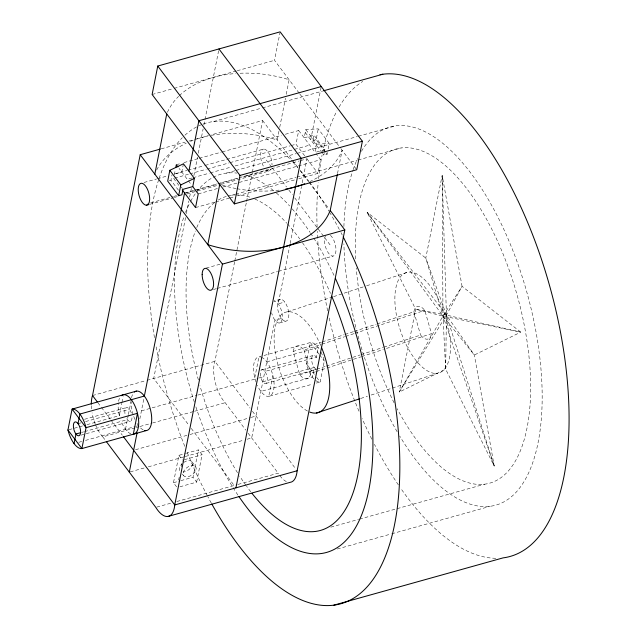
<?xml version="1.0" encoding="UTF-8"?>
<svg xmlns="http://www.w3.org/2000/svg" width="637" height="637" viewBox="0 0 637 637"><rect width="100%" height="100%" fill="white"/><g stroke="black" fill="none" stroke-linecap="round" stroke-linejoin="round"><path stroke-width="0.48" stroke-dasharray="3.19 2.39" d="M86.99 424.68L119.374 415.635L121.818 403.285M122.001 402.337L123.132 396.636M178.448 190.2L170.947 180.215L172.03 174.745M174.331 174.753L175.414 169.283M125.489 429.25L128.324 414.95M128.419 414.472L131.15 400.649M183.424 163.805L181.8 172.014L174.697 173.997M139.829 418.939L144.177 397.01M185.566 217.567L153.716 378.442L188.87 425.221M186.338 213.666L188.847 200.989M189.619 197.088L191.363 188.313M193.871 175.637L197.534 157.116M198.306 153.214L203.131 128.873M203.896 124.987L218.77 49.893M176.616 486.875L173.479 482.703L178.901 455.336L185.407 453.52M178.631 480.019L179.188 477.185M181.242 466.802L182.365 461.14M234.599 261.895L214.908 361.346A26.674 11.848 74.4 0 0 225.187 402.695L245.794 430.11M234.79 260.923L246.376 202.423M246.567 201.443L252.164 173.168M252.356 172.197L262.587 120.52L210.958 134.94M299.143 93.082L274.515 60.308L279.962 32.798M179.929 486.787L196.666 482.113L193.011 477.248L198.425 449.881L186.338 453.257M196.666 482.113L202.08 454.746L198.425 449.881M278.942 131.23L277.206 139.973A98.409 66.232 11.2 0 0 211.325 135.339M279.707 127.344L285.48 98.209M286.244 94.332L289.134 79.76A98.409 66.232 11.2 0 0 239.48 73.279M304.645 155.731L295.99 144.217L298.705 130.529L285.312 134.272M254.776 377.813L258.917 356.911L260.82 356.378M328.151 148.843L329.225 143.444L318.261 128.857L305.808 129.614L304.183 137.823L313.945 135.1L324.91 149.687L324.368 152.418M289.994 244.457L278.234 303.849L284.747 302.026M290.193 243.485L301.46 186.545M302.209 182.771L306.954 158.804L300.266 160.675M310.721 139.79L321.263 86.552M322.099 152.856L312.863 140.57L313.945 135.1M325.356 151.948L316.119 139.662L318.261 128.857M324.91 149.687L315.148 152.41L316.772 144.201L305.808 129.614M272.867 375.48L268.734 396.373L312.544 384.135M298.801 178.734L317.919 173.391L320.626 159.704L316.247 153.875M327.442 152.45L327.084 154.25L323.827 155.157L324.193 153.334M337.506 173.575L342.125 150.268A98.409 66.232 11.2 0 1 309.893 181.585M316.35 383.076L320.156 382.009A20.368 9.045 74.4 0 1 306.206 363.44L310.346 342.547L261.775 356.115M321.008 352.126A20.368 9.045 74.4 0 1 324.297 361.107L320.156 382.009L316.669 377.367M221.23 184.364L269.037 171.003L271.187 169.211L241.542 177.492M287.398 311.827L332.681 296.938M333.629 296.627L365.702 286.085M366.649 285.774L408.158 272.126M315.442 371.801L310.721 373.346A17.175 7.676 71.8 0 1 299.804 374.771L293.124 351.489L321.43 342.188M322.37 341.878L344.068 334.743M345.015 334.433L353.503 331.638M354.451 331.328L376.149 324.201M377.096 323.891L413.891 311.796A17.175 7.676 71.8 0 1 424.799 310.37L431.488 333.653L384.31 349.156M293.124 351.489A17.175 7.676 71.8 0 1 304.04 350.071L321.024 344.49M321.964 344.179L344.609 336.734M345.549 336.424L354.045 333.637M354.984 333.326L424.799 310.37M299.804 374.771L315.848 369.5M316.788 369.189L325.284 366.394M326.224 366.084L360.192 354.92M361.131 354.61L382.829 347.476M383.777 347.165L420.571 335.07A17.175 7.676 71.8 0 0 431.488 333.653M316.382 371.49L360.725 356.911M361.673 356.601L383.37 349.466M360.789 398.436L367.398 396.27M371.172 395.028L437.213 373.322A52.791 23.585 71.8 0 0 435.971 294.756A52.791 23.585 71.8 0 0 394.876 300.099A52.791 23.585 71.8 0 0 437.213 373.322M152.124 94.499L173.16 88.623M174.116 88.36L236.263 70.994M237.227 70.731L274.515 60.308M213.578 121.524L261.393 108.163M262.348 107.9L322.593 91.067M161.241 148.835L185.144 142.155M188.966 141.088L193.752 139.75M194.707 139.487L210.003 135.211M176.314 164.72L180.144 163.653M183.966 162.586L198.306 158.581M199.262 158.31L221.254 152.163M222.209 151.901L281.49 135.339M144.066 182.469L156.495 178.997M157.45 178.726L167.013 176.059M174.657 173.917L187.087 170.445M188.05 170.183L204.302 165.644M205.257 165.373L263.583 149.082A11.315 5.024 74.4 0 1 272.023 164.959M174.562 178.137L188.902 174.132M189.858 173.861L206.117 169.323M207.073 169.052L229.065 162.913M230.021 162.642L290.257 145.817M291.213 145.547L295.99 144.217M169.323 180.669L170.947 180.215M312.863 140.57L316.119 139.662M192.063 177.97L187.278 179.308L179.061 168.367M193.019 177.707L209.27 173.168M210.226 172.898L231.263 167.021M235.085 165.954L293.41 149.663M294.366 149.392L309.67 145.117M226.414 173.121L235.021 170.716M235.977 170.453L296.221 153.621M297.176 153.358L357.421 136.525M358.376 136.254L395.673 125.839M184.571 192.995L194.134 190.32M195.089 190.057L217.082 183.91M218.037 183.639L238.111 178.034M239.074 177.763L299.31 160.938M150.706 202.869L172.699 196.722M173.654 196.459L176.529 195.655M186.084 192.987L219.55 183.639M220.506 183.368L237.72 178.559M149.52 204.389L173.423 197.717M174.379 197.446L177.245 196.65M186.808 193.974L196.371 191.307M197.327 191.036L220.275 184.626M198.242 193.895L217.368 188.552M223.101 186.952L320.626 159.704M231.908 195.24L234.782 194.436M235.738 194.166L295.982 177.341M296.938 177.07L357.182 160.245M358.137 159.975L401.167 147.951M195.535 207.582L214.653 202.24M215.617 201.969L229.002 198.234M229.957 197.964L233.779 196.897M237.601 195.83L294.971 179.801M206.109 268.097L220.45 264.092M213.475 289.485L216.341 288.688M217.297 288.418L277.533 271.593M278.488 271.322L332.992 256.098M280.391 299.279L273.886 301.094A11.315 5.024 74.4 0 1 281.634 311.413A11.315 5.024 74.4 0 1 279.34 323.023L285.846 321.199A11.315 5.024 74.4 0 0 286.109 304.199A11.315 5.024 74.4 0 0 277.406 305.322A11.315 5.024 74.4 0 0 285.846 321.199M281.498 318.452L274.985 320.268L251.687 437.945L245.022 439.809M92.516 395.537L146.064 380.584M147.02 380.313L214.908 361.346L250.062 408.126M266.752 361.864L318.174 347.499L316.27 357.118L264.849 371.482M84.538 419.289L126.437 407.584M261.552 369.89L312.982 355.518M78.009 423.677L80.867 422.88M85.629 421.551L129.438 409.312M68.892 429.736L78.415 427.077M79.37 426.814L83.176 425.747M141.438 410.833L196.897 395.338M197.852 395.075L258.089 378.243M259.044 377.98L263.822 376.642M81.679 432.404L83.582 431.87M84.538 431.607L127.392 419.632M262.802 381.802L314.232 367.438L312.321 377.056L260.899 391.421M80.875 435.19L130.394 421.36M266.091 383.402L316.573 369.301M78.821 442.285L81.679 441.489M85.493 440.422L134.789 426.647M135.721 426.392L138.508 425.612M95.439 424.608A26.674 11.848 74.4 0 0 102.804 436.878L135.315 427.801M136.27 427.531L139.137 426.734M140.092 426.464L151.566 423.263M152.522 422.992L193.64 411.51M194.596 411.239L225.187 402.695M135.546 449.706L189.093 434.752M190.049 434.482L250.285 417.657M251.241 417.386L256.018 416.049M130.251 471.866L144.535 467.877M148.349 466.817L184.276 456.777M185.168 456.53L244.067 440.071M184.411 459.683L202.08 454.746M173.479 482.703L179.992 480.887M180.924 480.624L193.011 477.248M156.75 507.124L171.09 503.119M176.831 501.51L237.068 484.685M238.023 484.415L278.178 473.195A26.674 11.848 74.4 0 0 279.141 474.676M330.834 527.157L358.567 519.41M359.523 519.147L484.789 484.152M337.292 549.006L390.839 534.045M391.795 533.782L490.291 506.264M316.772 144.201L329.225 143.444M299.732 93.862L340.357 147.919M340.946 148.7L356.744 169.721M325.929 152.713L327.084 154.25M322.672 153.621L323.827 155.157M305.242 132.496L316.207 147.083M298.705 130.529L315.148 152.41M306.954 158.804L317.919 173.391M262.587 120.52L291.929 159.553M292.518 160.341L297.813 167.388M300.17 170.525L308.419 181.489M309.001 182.27L329.026 208.912M266.306 160.046L271.792 167.34M272.381 168.12L286.507 186.92M288.864 190.057L292.399 194.755M294.756 197.892L323.604 236.279M324.782 237.84L330.261 245.134M319.065 354.148L310.346 342.547A20.368 9.045 74.4 0 1 320.164 350.557M319.647 354.92L324.297 361.107M188.377 180.765L191.665 185.144M181.266 187.023L182.421 188.56M173.606 178.408L179.379 186.084M306.206 363.44L314.344 374.277M252.443 411.295L295.942 469.166M248.151 433.248L278.178 473.195M191.251 428.39L234.75 486.262M192.135 461.984L195.79 466.841A7.54 4.459 -36.9 0 1 188.528 476.627A7.54 4.459 -36.9 0 1 184.515 469.995A7.54 4.459 -36.9 0 1 195.79 466.841M178.901 455.336L182.556 460.201M182.389 474.079L183.432 475.465M97.883 402.672L100.861 406.637M101.458 407.433L110.392 419.321M110.989 420.117L122.312 435.175M102.804 436.878L105.161 440.016M126.779 418.756L127.671 420.022A7.166 3.185 74.4 0 0 132.034 417.076M413.891 311.796L420.571 335.07M304.04 350.071L310.721 373.346M156.678 170.055A98.409 66.232 11.2 0 1 186.219 143.237M190.471 141.358A98.409 66.232 11.2 0 1 193.107 140.315M196.729 139.041A98.409 66.232 11.2 0 1 207.646 136.071M279.054 190.105A98.409 66.232 11.2 0 1 237.075 188.743M236.144 188.568A98.409 66.232 11.2 0 1 222.424 185.271M167.435 112.295A98.409 66.232 11.2 0 1 178.639 96.354M179.339 95.669A98.409 66.232 11.2 0 1 235.586 73.526M279.34 323.023A11.315 5.024 74.4 0 1 271.585 312.703M330.412 235.316A11.315 5.024 74.4 0 1 335.866 251.687A11.315 5.024 74.4 0 1 328.166 252.682A11.315 5.024 74.4 0 1 325.388 235.969M269.037 171.003A11.315 5.024 74.4 0 1 266.155 169.864M263.32 166.082A11.315 5.024 74.4 0 1 263.583 149.082M95.144 423.86A26.674 11.848 74.4 0 1 92.078 412.824M91.529 408.89A26.674 11.848 74.4 0 1 91.298 405.1M286.324 481.556A26.674 11.848 74.4 0 1 280.137 476.038M183.639 462.462A7.54 4.459 -36.9 0 1 192.549 463.776A7.54 4.459 -36.9 0 1 183.225 472.049M179.777 470.608A7.54 4.459 -36.9 0 1 182.118 463.712M361.434 151.343A196.331 87.189 74.4 0 1 495.204 211.898A196.331 87.189 74.4 0 1 529.904 470.034A196.331 87.189 74.4 0 1 399.71 436.066M397.122 431.695A196.331 87.189 74.4 0 1 356.019 328.238M355.78 327.291A196.331 87.189 74.4 0 1 343.892 243.875M343.9 226.493A196.331 87.189 74.4 0 1 352.826 170.589M353.137 169.673A196.331 87.189 74.4 0 1 357.652 158.517M211.253 503.007A249.6 110.846 74.4 0 1 207.789 496.621M207.351 495.785A249.6 110.846 74.4 0 1 186.625 451.028M184.754 446.33A249.6 110.846 74.4 0 1 155.874 345.453M154.48 337.634A249.6 110.846 74.4 0 1 158.828 179.244M159.139 178.304A249.6 110.846 74.4 0 1 182.286 137.743M184.921 135.211A249.6 110.846 74.4 0 1 197.844 126.293M198.728 125.863A249.6 110.846 74.4 0 1 202.335 124.334M203.251 124A249.6 110.846 74.4 0 1 292.487 161.702M293.155 162.427A249.6 110.846 74.4 0 1 297.829 167.658M300.473 170.764A249.6 110.846 74.4 0 1 308.937 181.394M309.582 182.238A249.6 110.846 74.4 0 1 329.01 211.229M329.536 212.097A249.6 110.846 74.4 0 1 339.656 230.053M340.978 232.561A249.6 110.846 74.4 0 1 342.292 235.093M495.777 558.283A249.6 110.846 74.4 0 1 400.554 488.061M398.372 484.892A249.6 110.846 74.4 0 1 374.413 444.292M371.801 439.148A249.6 110.846 74.4 0 1 362.15 418.597M358.965 411.207A249.6 110.846 74.4 0 1 355.127 401.867M354.753 400.928A249.6 110.846 74.4 0 1 328.923 316.764M327.657 310.896A249.6 110.846 74.4 0 1 317.696 239.193M317.632 238.198A249.6 110.846 74.4 0 1 317.266 231.311M317.115 227.409A249.6 110.846 74.4 0 1 318.182 182.684M318.564 178.694A249.6 110.846 74.4 0 1 322.059 155.165M322.497 153.047A249.6 110.846 74.4 0 1 336.957 110.862M339.043 107.12A249.6 110.846 74.4 0 1 362.764 81.425M307.464 411.024A52.791 23.585 71.8 0 1 275.184 327.203A52.791 23.585 71.8 0 1 321.08 346.345M250.731 491.748A173.511 77.053 74.4 0 1 246.623 486.278M246.081 485.521A173.511 77.053 74.4 0 1 239.623 476.038M237.513 472.71A173.511 77.053 74.4 0 1 199.946 385.624M198.378 379.915A173.511 77.053 74.4 0 1 195.392 231.016M196.769 227.568A173.511 77.053 74.4 0 1 214.98 202.271M218.292 200.026A173.511 77.053 74.4 0 1 227.21 196.18M228.142 195.933A173.511 77.053 74.4 0 1 234.671 194.994M235.602 194.954A173.511 77.053 74.4 0 1 251.273 197.637M254.864 199.047A173.511 77.053 74.4 0 1 286.793 223.197M287.462 223.929A173.511 77.053 74.4 0 1 299.74 238.907M302.448 242.665A173.511 77.053 74.4 0 1 330.531 293.474M355.677 258.909A173.511 77.053 74.4 0 1 453.655 173.399A173.511 77.053 74.4 0 1 525.748 433.781A173.511 77.053 74.4 0 1 397.146 408.707M394.096 402.807A173.511 77.053 74.4 0 1 356.266 267.93M237.896 495.053A196.331 87.189 74.4 0 1 195.87 406.852M194.341 402.146A196.331 87.189 74.4 0 1 184.197 216.039M185.518 212.479A196.331 87.189 74.4 0 1 190.129 202.311M190.622 201.372A196.331 87.189 74.4 0 1 236.741 173.089M246.599 175.263A196.331 87.189 74.4 0 1 273.854 190.893M276.347 192.987A196.331 87.189 74.4 0 1 289.604 205.95M292.24 208.904A196.331 87.189 74.4 0 1 310.092 232.425M310.625 233.238A196.331 87.189 74.4 0 1 313.308 237.362M313.834 238.198A196.331 87.189 74.4 0 1 334.544 276.569M143.182 429.895A20.368 9.045 74.4 0 1 139.161 426.432M137.998 424.911A20.368 9.045 74.4 0 1 137.003 423.374M134.956 419.464A20.368 9.045 74.4 0 1 133.38 415.412M133.109 414.568A20.368 9.045 74.4 0 1 131.15 401.979M131.572 397.703A20.368 9.045 74.4 0 1 132.663 394.327M130.816 433.829A20.368 9.045 74.4 0 1 120.95 420.707M119.374 415.635A20.368 9.045 74.4 0 1 118.299 402.958M118.546 401.342A20.368 9.045 74.4 0 1 120.712 396.325M124.971 413.62A7.166 3.185 74.4 0 1 129.16 408.914L130.052 410.188A7.166 3.185 74.4 0 1 131.453 413.501M260.222 373.035A7.166 3.185 74.4 0 0 262.516 381.452L263.431 382.59A7.166 3.185 74.4 0 0 267.341 380.998A7.166 3.185 74.4 0 0 265.127 371.833L264.212 370.694A7.166 3.185 74.4 0 0 260.445 371.618M261.425 357.277A20.368 9.045 74.4 0 1 273.862 388.777A20.368 9.045 74.4 0 1 257.34 385.274M256.058 382.057A20.368 9.045 74.4 0 1 260.565 357.007M315.809 368.958A7.166 3.185 74.4 0 1 314.861 368.226L313.945 367.087A7.166 3.185 74.4 0 1 311.732 357.922A7.166 3.185 74.4 0 1 315.641 356.33L316.557 357.468A7.166 3.185 74.4 0 1 317.385 358.934M446.426 315.092L445.661 369.165L494.232 466.117L474.35 355.016L446.426 315.092L367.087 212.296L425.787 258.065L446.426 315.092L494.232 466.117L442.978 316.056L425.787 258.065L442.182 175.255L462.064 286.355L446.426 315.092L399.256 392.066L445.661 369.165L442.978 316.056L442.182 175.255L446.426 315.092L520.763 332.124L474.35 355.016L442.978 316.056L367.087 212.296L415.65 309.248L399.256 392.066L442.978 316.056L462.064 286.355L520.763 332.124L442.978 316.056L415.65 309.248L446.426 315.092"/><path stroke-width="0.96" d="M146.343 430.564L81.894 448.567A20.368 9.045 74.4 0 1 67.944 430.007L72.077 409.105L136.525 391.102M74.059 443.615L75.97 433.996L80.732 432.666M78.009 423.677L79.912 414.058L144.36 396.055M91.29 404.192A26.674 11.848 74.4 0 1 92.516 395.537L140.204 154.711L160.285 149.098M157.761 66.041L152.124 94.499L234.352 203.912L356.744 169.721L362.373 141.255L280.145 31.85L157.761 66.041L239.99 175.446L234.352 203.912M154.823 174.156L166.743 113.951M169.832 170.318L167.698 181.123L178.655 195.71L181.911 194.803L182.994 189.332L192.764 186.601L194.389 178.392L183.424 163.805L169.832 170.318L180.797 184.905L178.655 195.71M175.772 167.459L176.314 164.72L177.962 166.91M129.295 472.136L137.059 432.937M144.328 396.238L184.571 192.995M188.902 171.098L198.879 120.743L321.263 86.552M219.733 184.459L207.813 244.664A98.409 66.232 11.2 0 0 330.205 210.473L337.315 174.546M140.204 154.711L222.432 264.116L174.745 504.942A26.674 11.848 74.4 0 1 155.794 507.386L106.339 441.584M235.945 487.846L301.182 158.35L218.953 48.945M167.842 516.503L290.225 482.313A26.674 11.848 74.4 0 0 297.137 470.759L344.816 229.925L330.205 210.473M180.797 184.905L194.389 178.392M146.645 205.194L148.795 203.402A11.315 5.024 74.4 0 0 145.061 185.415A11.315 5.024 74.4 0 0 138.269 191.092A11.315 5.024 74.4 0 0 146.645 205.194L148.564 204.66M316.446 413.015L359.849 398.746M323.548 90.796L382.837 74.234M239.99 175.446L362.373 141.255M222.432 264.116L344.816 229.925M297.137 470.759L174.745 504.942L123.506 436.767M333.868 605.15L503.126 557.869A249.6 110.846 74.4 0 0 553.043 298.626A249.6 110.846 74.4 0 0 379.978 74.688M192.764 186.601L198.242 193.895L195.535 207.582L182.262 189.922M92.516 395.537L97.286 401.883M67.944 430.007L81.894 448.567L86.035 427.674A20.368 9.045 74.4 0 0 72.077 409.105L86.035 427.674L137.465 413.302L133.324 434.203A20.368 9.045 74.4 0 0 136.748 410.738A20.368 9.045 74.4 0 0 121.333 395.712M304.725 183.775A98.409 66.232 11.2 0 1 285.623 189.093M331.718 296.237A173.511 77.053 74.4 0 1 351.226 497.768A173.511 77.053 74.4 0 1 252.029 493.404M343.168 236.797A249.6 110.846 74.4 0 1 381.356 565.377A249.6 110.846 74.4 0 1 211.755 503.907M321.446 347.237A52.791 23.585 71.8 0 1 309.813 412.091M335.365 278.353A196.331 87.189 74.4 0 1 360.104 518.574A196.331 87.189 74.4 0 1 238.979 496.645M134.351 392.073A20.368 9.045 74.4 0 1 150.26 408.811A20.368 9.045 74.4 0 1 144.695 430.469M78.63 424.553L77.738 423.279A7.166 3.185 74.4 0 0 73.574 423.963A7.166 3.185 74.4 0 0 75.349 433.12L76.241 434.394A7.166 3.185 74.4 0 0 80.405 433.709A7.166 3.185 74.4 0 0 78.63 424.553M202.16 274.404A11.315 5.024 74.4 0 0 210.608 290.289A11.315 5.024 74.4 0 0 210.871 273.281A11.315 5.024 74.4 0 0 202.16 274.404"/></g></svg>
